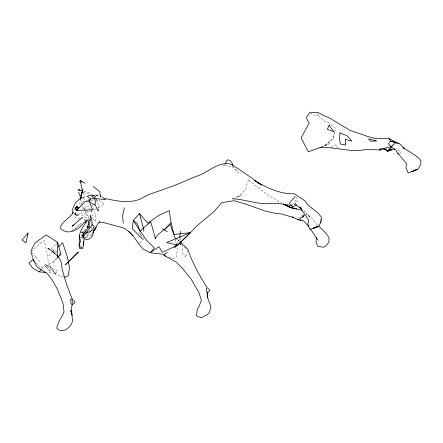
<?xml version="1.0" encoding="UTF-8"?>
<svg xmlns="http://www.w3.org/2000/svg" width="443" height="443" viewBox="0 0 443 443"><rect width="100%" height="100%" fill="white"/><g stroke="black" fill="none" stroke-linecap="round" stroke-linejoin="round"><path stroke-width="0.33" stroke-dasharray="2.21 1.66" d="M91.341 225.11L91.352 222.392M98.219 208.659L98.307 204.018L95.123 195.518L92.637 195.357M87.448 227.503L87.321 225.908L86.728 226.345L87.349 227.503L87.487 226.932L87.155 227.292M180.179 232.819L180.395 230.138L180.484 232.813M317.864 113.69L317.637 115.579L312.254 114.754L310.504 112.766M72.292 303.627L72.658 300.947M91.563 227.403L90.981 230.006M72.264 303.206L72.652 300.858M91.983 215.747L92.244 214.423L90.654 210.331M76.24 212.845L75.393 212.673L75.343 213.792L76.019 215.58L78.173 214.944L74.535 213.177L73.798 213.952L75.98 214.872L78.173 214.944M187.439 250.206L185.8 257.604L182.909 253.429L182.306 245.405L186.043 248.894M94.442 198.464L95.123 195.518L99.005 194.964L92.382 195.324M89.209 219.014L86.08 214.085L87.476 211.992L91.252 211.438L91.568 210.12M87.321 225.908L87.349 227.503M87.254 228.355L87.504 227.331M87.753 226.312L88.007 225.282M91.513 234.956L92.493 232.564L90.544 231.528L84.691 238.539L91.513 234.956L92.493 232.564M80.504 199.073L79.447 202.966L80.41 204.71M334.576 131.743L335.711 128.896L335.401 128.332L328.8 122.938L324.791 121.687L318.788 116.077L318.273 113.646M80.333 200.269L81.075 198.663M31.946 252.604L35.883 257.073L33.585 259.133M176.718 243.988L179.692 238.855L180.085 240.854M85.089 230.642L86.213 228.904M84.253 231.191L86.878 227.121M292.402 205.198L296.993 198.159L295.603 196.908M90.544 231.528L84.691 238.539M294.429 205.054L297.48 200.784L293.532 205.347M93.733 204.649L92.504 206.167L95.594 214.512L95.439 221.683L91.723 217.07M96.186 201.615L97.825 199.594L104.459 204.079L96.657 208.426M41.426 269.239L45.385 264.493L50.004 266.453L55.441 273.237L55.525 274.106L64.29 277.451M52.761 251.38L47.899 256.851L44.306 240.444L32.084 250.76M139.645 231.994L138.759 232.946L143.92 238.096M35.922 262.81L40.551 267.661L45.374 266.337L53.01 262.223L57.241 257.737M51.155 249.16L56.239 243.805M53.01 262.223L57.197 257.926M139.7 242.952L143.936 238.672M224.828 164.303L223.178 165.942L223.682 165.499L225.005 165.46L232.763 167.028L238.434 172.709L233.361 167.017M88.007 225.675L87.177 226.478L86.651 224.856L87.742 224.474M303.383 214.379L301.39 216.201L297.469 218.316M55.441 273.237L57.861 271.127L45.385 264.493L55.441 273.237L48.01 272.611M76.489 215.414L75.343 213.792L75.393 212.673L74.95 212.956L75.98 214.872L76.728 215.226M330.999 147.862L336.425 144.385L337.871 148.837M91.252 211.438L96.053 208.764M53.204 250.882L56.411 249.154M71.81 230.388L76.506 227.591L80.936 222.918L81.008 223.754L76.44 228.095L71.799 230.46M321.208 146.849L329.586 143.704L322.249 146.755M232.315 198.769L241.734 195.258L236.867 197.296L245.594 189.837L247.083 183.64L248.512 180.218L248.102 179.526C258.524 188.242 269.327 196.548 281.355 202.972M399.398 153.317L401.12 152.763L396.54 148.46M84.707 220.907L85.992 220.536M77.702 214.34L79.474 213.842L88.75 219.412M82.802 197.268L86.601 196.243M84.713 220.979L86.014 220.764M82.691 197.412L86.092 196.902M92.21 195.983L99.005 194.964M84.458 201.26L81.119 201.676L82.26 204.749M90.472 200.513L93.816 200.092M94.481 200.009L97.155 199.677M88.307 200.014L85.637 200.219L82.487 197.877M75.476 213.161L74.535 213.177L75.476 213.161L76.019 215.58M92.426 195.496L95.123 195.518M79.685 218.349L74.911 217.524L82.614 212.286L86.08 214.085L89.143 216.699M80.366 218.465L86.501 219.523M88.927 194.051L82.863 192.074M83.672 191.276L89.242 192.683L96.369 197.528M82.193 237.78L80.82 236.961M168.977 257.344L172.709 258.795L176.342 257.134L177.283 248.977L176.907 247.011M83.107 182.45L85.92 183.585L82.304 182.023M51.765 249.47L59.694 253.49M177.111 239.419L179.692 241.346M82.952 193.093L84.463 194.305L82.957 193.065M317.709 225.171C313.827 221.373 311.634 216.256 306.196 214.013L310.632 217.685L303.909 210.752L305.371 212.258M84.906 211.117L86.59 212.884L84.834 210.115M317.11 238.871L318.783 240.804L317.144 238.766M82.298 237.564L83.123 238.528M35.883 257.073L39.421 261.619M55.525 274.106L50.004 266.453L47.445 257.688M84.486 209.561L82.487 205.358M81.811 206.759L83.422 209.406M84.386 209.495L83.782 208.454L84.358 209.461M90.361 209.777L88.268 205.912L84.834 206.864L86.008 209.14M178.335 240.045L179.288 241.845M86.302 209.711L87.476 211.992M140.453 233.217L141.91 237.708M175.528 239.796L176.408 244.386M320.477 220.941L320.178 219.008L320.643 222.286M180.633 237.498L180.738 240.842M334.349 132.313L333.219 138.725L324.149 146.068L333.153 138.415L334.349 132.313M50.757 271.587L45.374 266.337L50.757 271.587"/><path stroke-width="0.66" d="M98.202 209.323L98.163 211.311L94.94 204.212L95.472 201.515L94.442 198.464L90.776 195.236L87.254 196.188L90.549 199.001L94.442 198.464L105.672 199.638L102.339 197.301M57.274 256.397L57.623 242.343L46.133 234.934L35.036 242.914L30.921 250.893L32.511 257.328M83.057 245.079L83.627 241.391M90.145 218.399L90.328 215.198L91.729 219.44L92.249 224.894L84.38 235.227L83.55 237.537L84.27 238.052M90.416 219.767L90.56 219.174L88.473 221.195L88.262 224.247L89.037 225.254L88.506 227.381M81.108 198.198L81.18 197.273L80.731 198.475M179.803 237.514L180.124 233.489M72.198 304.302L71.124 311.252L71.954 314.281L72.519 321.009C71.129 327.438 63.216 333.939 57.086 328.745L56.887 327.599C58.066 321.851 61.71 317.398 64.013 312.105L63.094 303.627L57.618 289.556L52.008 279.804L47.39 273.636L37.445 267.378L33.147 259.903L32.826 258.618M78.018 190.601L78.112 190.141M124.372 207.894L122.545 215.675L123.265 223.327M225.648 163.478L226.284 160.809L228.145 159.757L230.415 160.72L232.243 163.268L232.99 165.765M88.5 222.812L88.644 222.225M89.037 225.254L90.56 219.174M88.284 219.894L87.011 220.437L81.252 229.806L79.602 234.524L80.261 241.324L79.386 243.894L80.227 247.116L81.927 247.427L83.267 247.017L83.378 242.67L83.816 242.011L84.048 237.819L82.581 236.379L83.367 233.4L82.78 235.416M93.246 232.597L93.484 231.689C93.418 236.141 89.636 240.571 84.862 239.619M99.775 220.869L99.271 222.707L98.136 223.217L93.728 231.218L93.185 232.929M76.639 206.659L74.734 209.367L76.938 210.298L77.996 208.26L76.639 206.659L77.68 205.951M82.719 190.584L81.075 195.441L82.553 190.844C81.379 187.849 81.717 184.454 79.829 181.636M79.33 244.425L79.984 242.498L79.325 235.715M82.287 191.071L80.964 195.706L82.016 197.517M143.554 231.312L143.914 230.388L139.528 213.565L133.254 220.476L132.269 228.654L142.325 238.987M90.549 199.001L89.115 201.128L92.493 209.677L76.334 210.68L84.995 201.681L89.115 201.128L92.282 203.813L93.135 204.245L94.94 204.212M83.195 235.294L84.043 233.489M85.82 222.94L87.011 220.437M207.446 291.959C206.133 297.768 210.093 302.148 210.896 307.641L208.908 313.439L206.571 314.995L201.327 317.764L196.493 315.865L197.301 309.203L198.553 307.52L201.432 300.52L199.045 292.812L191.215 279.223L182.499 268.43L176.264 262.106L163.999 255.412L164.458 254.443L167.343 252.244M154.928 239.059C158.361 232.431 165.544 229.851 170.051 224.114L175.273 238.484L176.502 239.104M88.877 227.708L89.464 226.561L84.657 232.381M84.032 233.428L82.631 236.496L83.55 237.537M176.386 244.558L174.398 247.975L190.44 232.669L196.554 226.174L214.207 211.344L221.627 202.767L233.832 200.707L245.25 203.963L265.545 211.15L274.621 213.21L281.504 214.008L293.244 217.435L292.275 217.015L299.163 220.066L297.469 218.98M96.319 226.949L93.213 232.005L95.638 228.062L93.085 231.7M93.279 231.44L95.638 228.062M295.138 196.487L289.207 203.464L292.02 205.768M302.552 217.397L304.175 215.364L299.673 219.169L300.116 220.453L300.93 219.435M33.064 259.559L28.906 262.932L32.821 268.214L39.222 271.875L40.983 269.765M87.299 231.839L85.953 233.4L92.858 229.806L94.232 225.947L92.249 224.894M164.957 229.385L171.059 222.596L169.27 210.669L158.921 215.243L147.857 223.25L139.528 213.565M140.093 231.517L143.654 227.713L150.758 221.888L155.343 238.223M56.698 243.318L57.623 242.343L60.912 254.11L57.662 257.449M58.808 246.712L62.651 242.797L67.419 257.156L69.507 267.578L68.205 275.745L64.29 277.451M57.701 257.283L60.912 254.11M177.709 245.14L190.44 232.669L166.673 242.559L177.709 245.14L162.337 252.338L158.948 246.707L150.144 252.715L143.189 249.138L138.759 243.899M84.823 232.525L85.726 231.645M82.492 217.231L72.126 226.246L74.081 224.712M319.924 147.336L330.999 147.862L351.449 150.487L360.752 150.321L367.851 149.28L380.426 150.077L379.164 149.108L383.915 148.449L386.761 150.792L391.014 149.213L391.695 149.917L389.347 150.554M320.981 147.214L308.317 151.799L301.157 137.994L309.131 123.021L306.224 117.644L310.067 112.267L318.019 112.433L324.204 115.861L329.426 117.904L349.898 130.336L366.71 136.117L374.612 138.421L388.932 138.642L400.461 144.307L404.01 148.455L403.518 147.884L416.902 156.423L420.828 160.399L420.85 164.17L417.887 169.376L408.208 172.991L405.971 167.886L406.619 163.722L397.77 153.2L395.71 149.956L390.936 146.699L388.472 143.704L390.549 141.007L395.926 142.718L390.936 146.699L383.915 148.449M82.979 248.174L81.645 248.584L79.95 248.279M86.341 221.622L84.043 222.281C79.087 229.646 68.294 236.069 60.547 228.499L61.001 225.52C64.241 220.332 70.105 217.519 73.328 212.38L72.287 213.914L72.901 211.067L72.563 209.007L75.559 202.628L80.903 197.777L82.171 197.44M390.787 150.111L394.624 149.009M190.424 232.658L173.988 234.502L171.059 222.596M88.307 200.014L89.641 199.909M98.977 222.718L104.011 222.663L123.879 228.045L128.863 231.545L133.027 235.781L138.742 243.894M81.972 232.027L84.369 232.104M300.116 220.453L303.272 220.603L309.026 226.611M39.222 271.875L45.978 272.445M232.315 198.769C243.312 199.239 253.828 203.088 264.77 203.802C274.355 203.271 284.14 203.082 293.283 206.654L296.433 205.164L295.608 204.566L301.362 209.007L299.756 206.975L308.666 220.182L307.902 224.352L309.912 229.491L317.587 226.644L313.766 228.062L318.163 226.091L313.766 228.062L318.877 226.251L321.313 221.107L321.535 217.43L318.395 213.371L307.359 204.422L304.939 200.79L294.202 193.774C279.987 194.222 266.797 187.716 254.808 180.733L261.475 184.98C251.303 177.892 241.501 170.383 230.809 164.143C217.701 161.086 207.922 173.113 196.077 176.392C186.32 180.301 176.901 185.013 166.845 188.148C157.952 191.703 148.455 193.835 140.309 199.045C129.14 203.603 116.62 200.956 105.235 198.564M164.458 254.443L150.16 252.726L154.391 247.986L146.483 240.256L133.254 220.476L137.336 223.599L139.623 230.653M49.273 248.85L48.016 248.65C54.467 252.399 62.302 258.623 61.71 266.968C64.34 278.232 68.211 289.528 72.752 300.271L72.347 299.39L70.708 299.163L71.074 303.809L72.071 304.38L73.715 303.704L74.989 302.347L73.787 300.193M302.071 210.248L290.619 207.662L284.378 204.528M80.565 190.379L82.431 190.916M79.12 207.612L76.772 206.892L76.074 207.479L76.633 207.551L75.581 208.088L76.772 206.892L76.938 210.298M398.971 143.781L390.549 141.007L388.932 138.642M84.109 233.583L81.412 232.176M163.999 255.412L165.865 256.132M162.321 228.782L167.426 231.839M100.118 195.745L101.225 196.52M80.255 190.673L78.428 189.338L80.305 190.584M386.761 150.792L387.99 151.722L392.288 145.741L387.586 151.03L386.13 149.097L380.005 149.346L380.426 150.077M81.678 181.558L82.542 182.223L80.272 180.223L80.919 180.894M93.218 186.531L99.553 191.37L100.605 196.631M180.594 242.216L187.921 249.293C192.268 263.076 199.732 275.801 207.368 288.022L206.466 288.304L206.826 292.424M318.667 226.113L325.86 233.162L328.95 237.564L328.961 242.144L325.577 246.081L323.484 247.211L317.714 246.319L316.025 241.95L316.717 237.354L316.734 238.262M397.77 153.2L398.251 153.688M128.852 231.528L133.005 235.77M33.147 259.903L34.997 261.841M316.69 238.384L310.46 228.887M208.431 288.509L209.689 290.414L208.803 291.832L207.269 292.397L207.429 297.452L207.285 292.269M83.411 237.343L81.877 235.017L82.581 236.379M53.254 251.657L54.705 253.867M79.923 181.154L80.543 182.145M80.604 198.082L79.79 194.837L78.522 192.052M71.954 314.281L70.863 310.554L72.043 315.222M78.793 244.78L79.674 248.296M180.345 242.188L180.866 244.852L180.761 241.507M82.852 189.421L82.924 189.975M320.577 221.589L320.643 222.286M339.942 132.861L339.51 138.554L340.23 143.964L345.673 145.11L345.324 139.346L351.82 141.206L347.268 135.879L339.942 132.861M28.136 233.04L25.899 243.024L22.15 239.868L28.136 233.04M329.143 125.181L327.388 129.422L333.823 131.687L329.143 125.181M78.317 252.089L65.658 264.499L78.317 252.089M416.907 169.359L412.012 171.602L416.907 169.359M376.384 140.957L370.675 141.245L368.532 138.792L376.384 140.957M296.406 208.858L290.619 207.662L283.398 204.018L288.609 206.704L296.406 208.858"/></g></svg>
